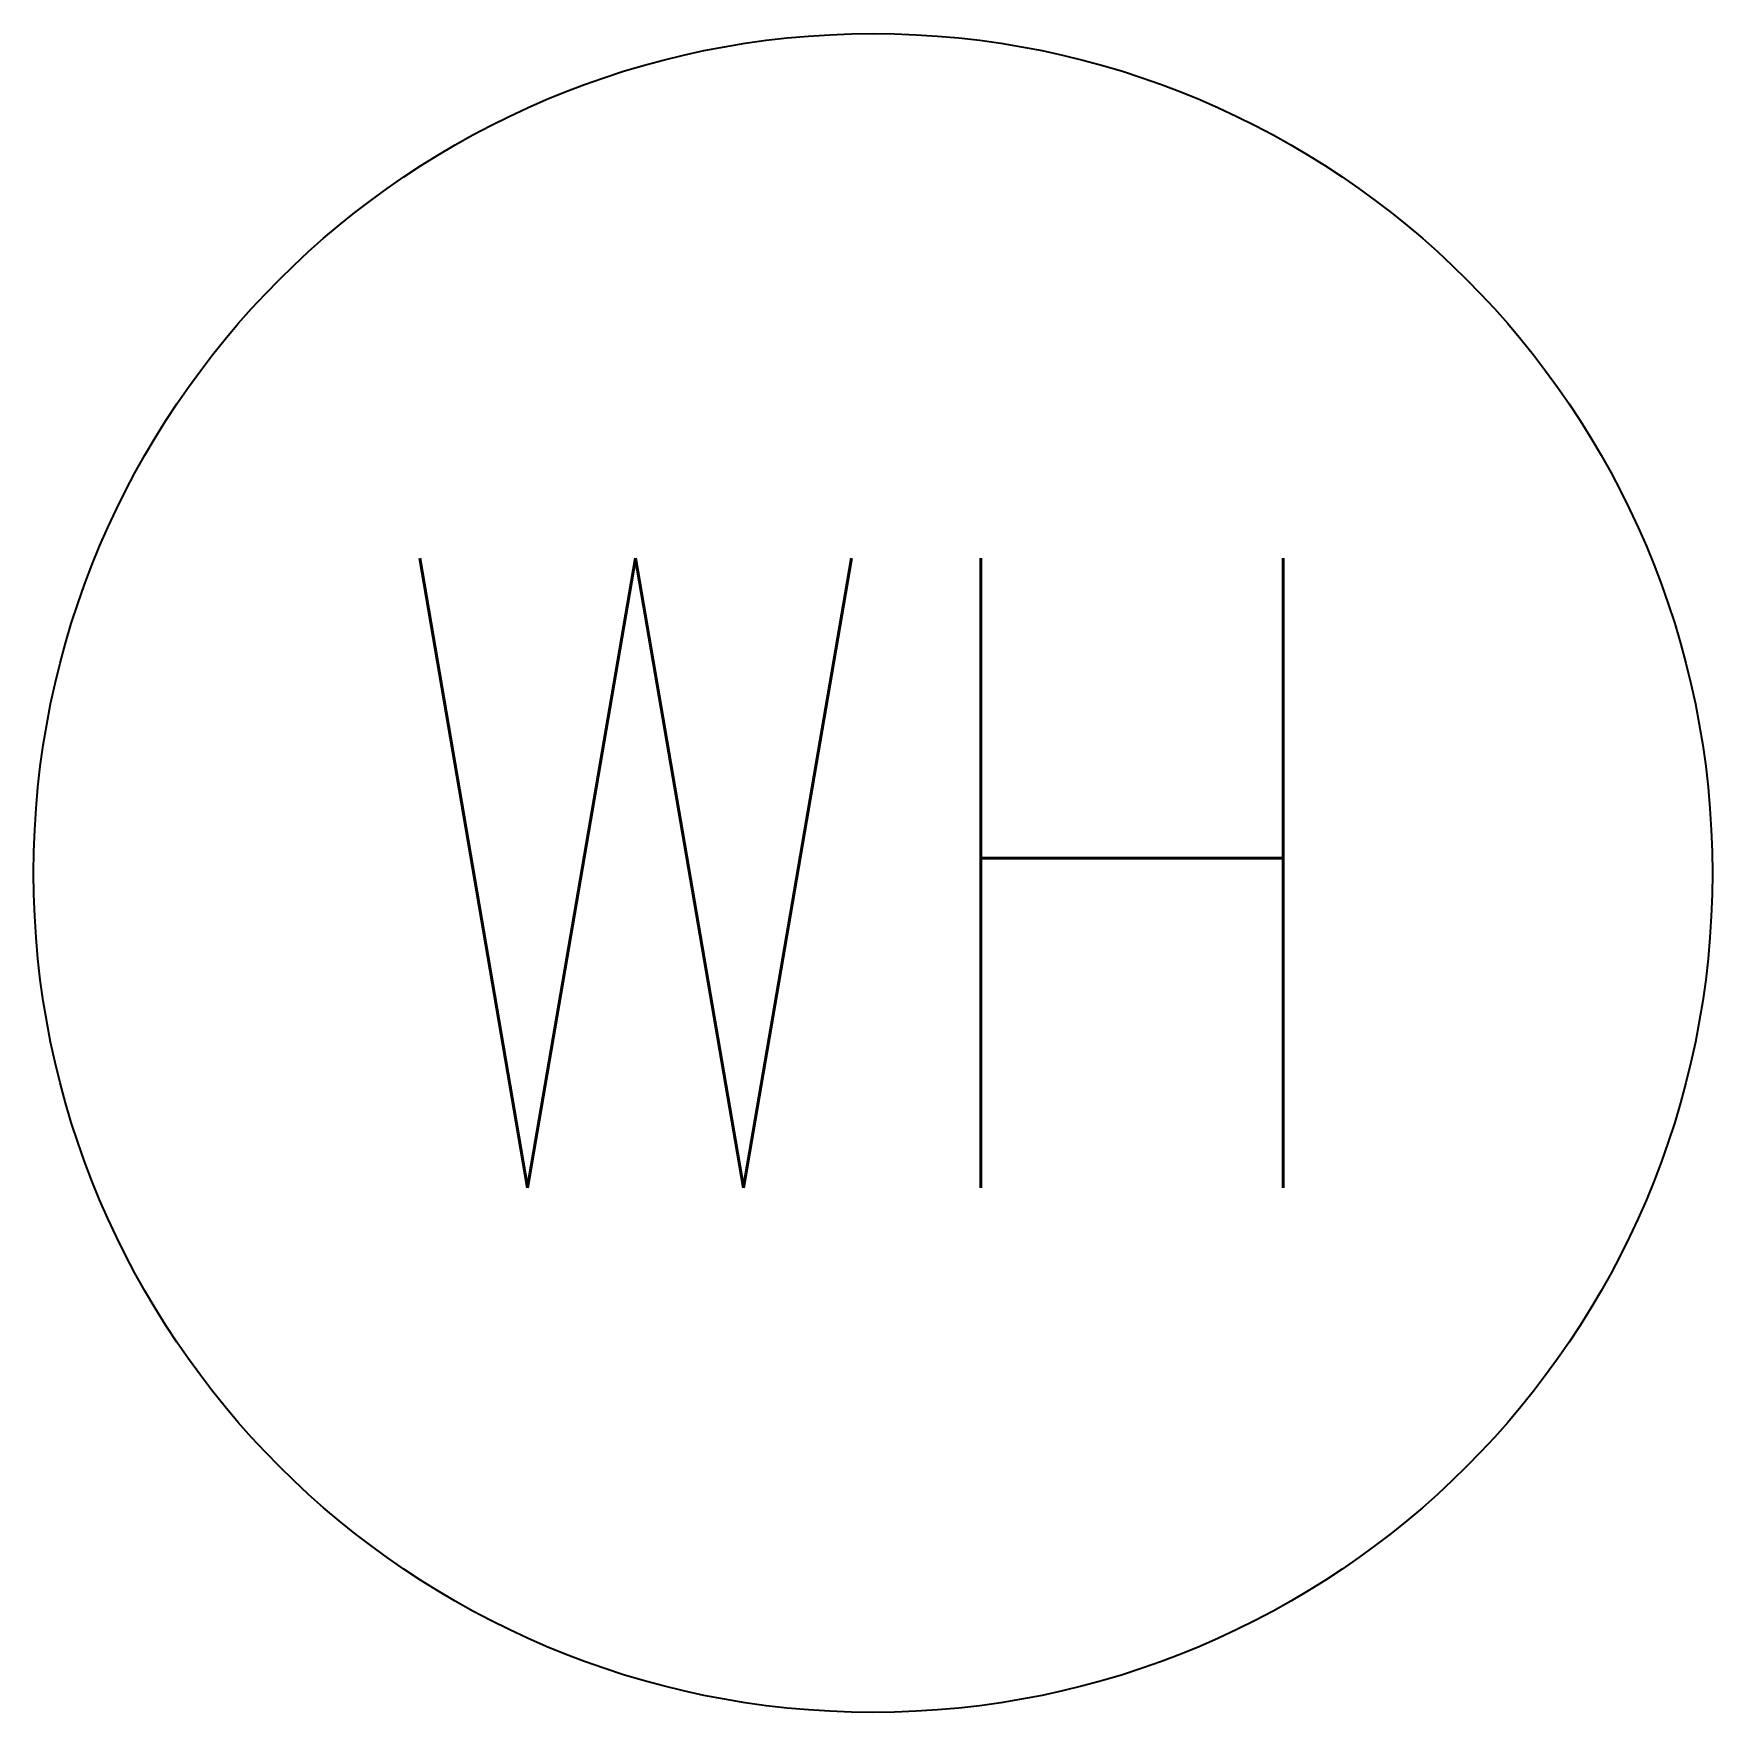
# Model space of a CAD drawing. Header units: inches. Extents: x -12 to 12, y -12 to 12.
import ezdxf
from ezdxf.enums import TextEntityAlignment as Align

# ---------------------------------------------------------------- set-up
doc = ezdxf.new("R2010")
doc.units = ezdxf.units.IN
doc.header["$LTSCALE"] = 0.5
doc.header["$MEASUREMENT"] = 0
doc.styles.get("Standard").update_dxf_attribs({"font": 'romans.shx', "width": 0.8})

msp = doc.modelspace()

# ---------------------------------------------------------------- linework, layer by layer
msp.add_circle((0, 0), 12)

# ---------------------------------------------------------------- texts
at = {"width": 0.8}
msp.add_text('WH', height=9, dxfattribs=at).set_placement((0, 0), align=Align.MIDDLE_CENTER)

doc.saveas('drawing.dxf')
